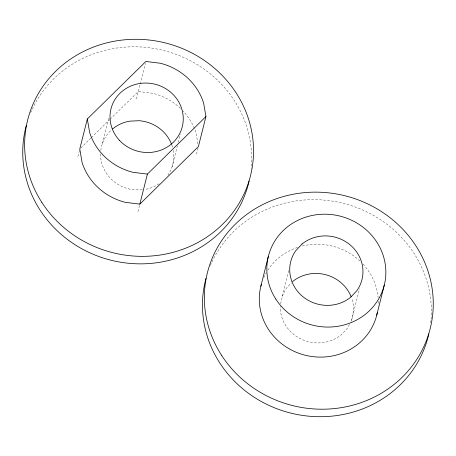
<?xml version="1.0" encoding="UTF-8"?>
<svg xmlns="http://www.w3.org/2000/svg" width="456" height="456" viewBox="0 0 456 456"><rect width="100%" height="100%" fill="white"/><g stroke="black" fill="none" stroke-linecap="round" stroke-linejoin="round"><path stroke-width="0.34" stroke-dasharray="2.28 1.71" d="M280.617 303.81L289.036 268.926M351.006 321.366L351.65 320.129L353.474 311.283A36.748 34.599 14.1 0 0 351.661 298.144M77.891 156.528L79.606 149.699M102.349 143.703L108.864 117.762M136.441 99.026L140.043 84.685M140.214 84.007L145.356 63.526M137.957 211.63L139.502 205.485M172.049 166.947L177.367 145.783M178.222 142.375L180.28 134.178M196.507 154.122L198.394 146.615M351.65 320.129L359.539 288.728M282.178 296.235L286.368 288.203L291.31 282.942M349.393 324.455L347.461 328.166L341.191 334.835A36.748 34.599 14.1 0 1 301.524 339.27A36.748 34.599 14.1 0 1 280.297 306.466M80.786 148.029L90.881 138.111M91.388 137.615L109.554 119.768M110.061 119.272L138.328 91.513L152.68 93.263A59.719 56.225 14.1 0 1 180.844 108.745M142.249 189.61L135.335 189.947A36.748 34.599 14.1 0 1 100.576 153.957M197.927 143.902L196.063 133.055A59.719 56.225 14.1 0 0 182.81 110.728M30.677 112.757A114.844 108.123 14.1 0 1 163.71 50.502A114.844 108.123 14.1 0 1 251.159 168.481M173.291 150.4A36.748 34.599 14.1 0 1 167.945 175.024M159.104 183.739A36.748 34.599 14.1 0 1 144.865 189.479M100.799 150.491A36.748 34.599 14.1 0 1 111.589 129.817M171.832 144.957A36.748 34.599 14.1 0 1 172.681 147.664M210.393 265.614A114.844 108.123 14.1 0 1 344.16 203.547A114.844 108.123 14.1 0 1 430.726 322.757M263.813 277.601A59.719 56.225 14.1 0 1 266.35 272.591M267.809 270.203A59.719 56.225 14.1 0 1 298.258 247.169M302.277 246.029A59.719 56.225 14.1 0 1 361.055 262.092M363.005 264.092A59.719 56.225 14.1 0 1 378.121 297.717M378.309 301.211A59.719 56.225 14.1 0 1 378.223 305.423"/><path stroke-width="0.68" d="M87.324 118.982L79.777 149.021L82.109 162.575A59.719 56.225 14.1 0 0 125.491 202.373L139.844 204.117L198.394 146.615L205.941 116.576L203.61 103.016A59.719 56.225 14.1 0 0 160.227 63.224L145.869 61.474L87.324 118.982L89.655 132.542A59.719 56.225 14.1 0 0 133.038 172.334L147.391 174.084L205.941 116.576M139.844 204.117L147.391 174.084M260.855 286.22L268.402 256.181M376.741 315.13L384.288 285.091M249.118 181.072A114.844 108.123 14.1 0 1 111.053 260.239A114.844 108.123 14.1 0 1 26.3 125.497M112.655 128.894A36.748 34.599 14.1 0 1 129.532 121.171L139.063 120.703A36.748 34.599 14.1 0 1 171.581 144.29M428.834 333.934A114.844 108.123 14.1 0 1 290.768 413.096A114.844 108.123 14.1 0 1 206.015 278.354M292.638 281.529A36.748 34.599 14.1 0 1 351.166 296.81M377.346 312.406A59.719 56.225 14.1 0 1 305.566 355.321A59.719 56.225 14.1 0 1 261.402 284.208M302.072 243.983L295.801 250.657A36.748 34.599 14.1 0 0 302.322 296.195A36.748 34.599 14.1 0 0 350.618 297.289L356.888 290.62A36.748 34.599 14.1 0 0 350.368 245.083A36.748 34.599 14.1 0 0 302.072 243.983M119.449 140.311A36.748 34.599 14.1 0 0 181.482 129.401A36.748 34.599 14.1 0 0 138.966 83.625A36.748 34.599 14.1 0 0 119.449 140.311M41.804 202.35A114.844 108.123 14.1 0 0 239.953 201.82A114.844 108.123 14.1 0 0 135.5 39.284A114.844 108.123 14.1 0 0 41.804 202.35M275.76 298.993A59.719 56.225 14.1 0 0 378.793 298.72A59.719 56.225 14.1 0 0 324.478 214.2A59.719 56.225 14.1 0 0 275.76 298.993M221.519 355.207A114.844 108.123 14.1 0 0 419.668 354.677A114.844 108.123 14.1 0 0 315.216 192.141A114.844 108.123 14.1 0 0 221.519 355.207"/></g></svg>
